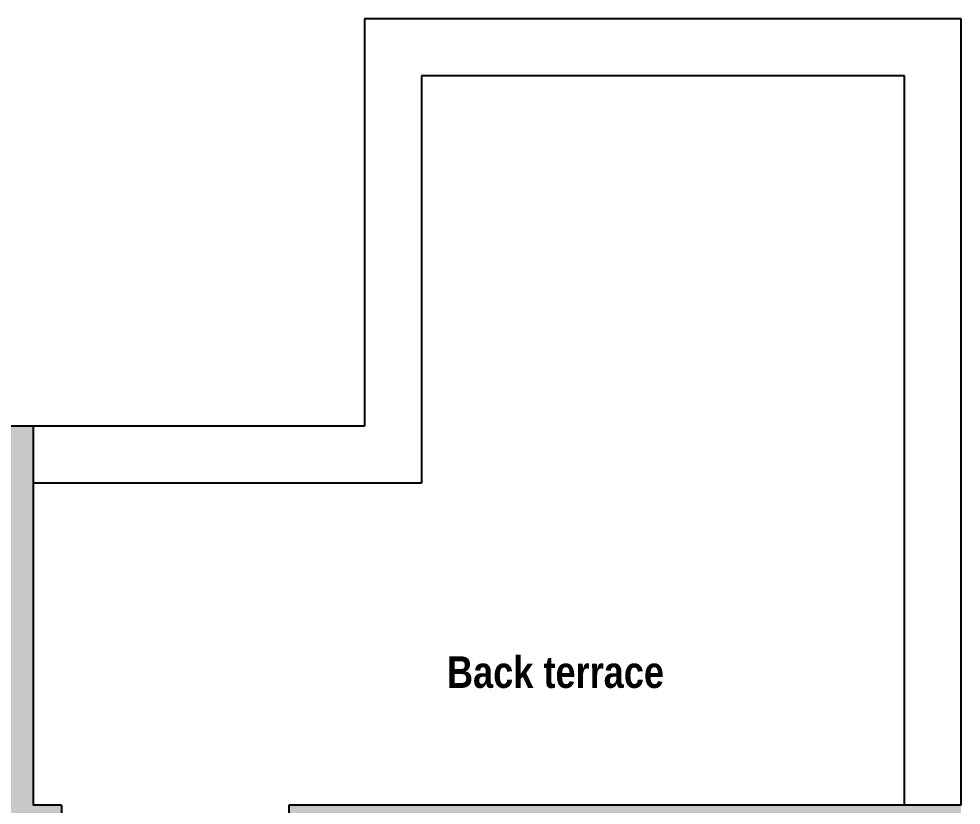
# Model space of a CAD drawing. Extents: x 19 to 316, y 21 to 530.
# Drawn here: x 166.9 to 316.2, y 405.2 to 529.7 of the extents above; entities that cross this region are included whole.
import ezdxf

# ---------------------------------------------------------------- set-up
doc = ezdxf.new("R2010")
doc.units = 0
doc.header["$MEASUREMENT"] = 0
doc.layers.get('0').update_dxf_attribs({"linetype": 'CONTINUOUS'})
doc.layers.add('LABELS', color=10, linetype='CONTINUOUS')
doc.styles.add('HASSAN', font='arial.ttf', dxfattribs={"height": 5})

msp = doc.modelspace()

# ---------------------------------------------------------------- hatches: boundary and pattern name
h = msp.add_hatch(color=228)
h.paths.add_polyline_path([(163.18, 91.73), (158.68, 91.73), (158.68, 87.23), (129.94, 87.23), (129.94, 82.73), (154.18, 82.73), (154.18, 36.23), (187.18, 36.23), (187.18, 45.23), (163.18, 45.23)])
h.paths.add_polyline_path([(28.18, 82.73), (93.94, 82.73), (93.94, 87.23), (74.68, 87.23), (74.68, 169.73), (158.68, 169.73), (158.68, 121.73), (163.18, 121.73), (163.18, 169.73), (167.68, 169.73), (167.68, 174.23), (70.18, 174.23), (70.18, 87.23), (28.18, 87.23), (28.18, 279.23), (113.68, 279.23), (113.68, 303.23), (118.18, 303.23), (118.18, 312.23), (109.18, 312.23), (109.18, 288.23), (28.18, 288.23), (28.18, 456.23), (32.68, 456.23), (32.68, 460.73), (28.18, 460.73), (28.18, 520.73), (118.18, 520.73), (118.18, 529.73), (19.18, 529.73), (19.18, 21.23), (28.18, 21.23)])
h.paths.add_polyline_path([(307.18, 169.73), (307.18, 45.23), (283.18, 45.23), (283.18, 36.23), (316.18, 36.23), (316.18, 405.23), (209.68, 405.23), (209.68, 396.23), (307.18, 396.23), (307.18, 312.23), (221.68, 312.23), (221.68, 303.23), (307.18, 303.23), (307.18, 174.23), (209.68, 174.23), (209.68, 169.73)])
h.paths.add_polyline_path([(173.68, 303.23), (173.68, 312.23), (169.18, 312.23), (169.18, 396.23), (173.68, 396.23), (173.68, 405.23), (169.18, 405.23), (169.18, 465.23), (164.68, 465.23), (164.68, 312.23), (160.18, 312.23), (160.18, 303.23)])
h.paths.add_polyline_path([(109.18, 460.73), (62.68, 460.73), (62.68, 456.23), (118.18, 456.23), (118.18, 489.23), (109.18, 489.23)], flags=17)

# ---------------------------------------------------------------- linework, layer by layer
at = {"color": 8}
for p, q in [((316.18, 529.73), (221.68, 529.73)), ((221.68, 529.73), (221.68, 465.23)), ((316.18, 405.23), (316.18, 529.73)), ((307.18, 520.73), (230.68, 520.73)), ((230.68, 520.73), (230.68, 456.23)), ((307.18, 405.23), (307.18, 520.73)), ((221.68, 465.23), (169.18, 465.23)), ((230.68, 456.23), (169.18, 456.23))]:
    msp.add_line(p, q, dxfattribs=at)
at = {"color": 0}
for p, q in [((169.18, 465.23), (164.68, 465.23)), ((169.18, 465.23), (169.18, 405.23)), ((173.68, 405.23), (169.18, 405.23)), ((173.68, 405.23), (173.68, 396.23)), ((316.18, 405.23), (209.68, 405.23)), ((209.68, 405.23), (209.68, 396.23))]:
    msp.add_line(p, q, dxfattribs=at)

# ---------------------------------------------------------------- texts
at = {"layer": 'LABELS', "insert": (251.93, 428.79), "char_height": 5, "width": 79.5732, "attachment_point": 2, "style": 'HASSAN'}
msp.add_mtext('{\\fTechnicBold|b0|i0|c2|p2;Back terrace}', dxfattribs=at)

doc.saveas('drawing.dxf')
